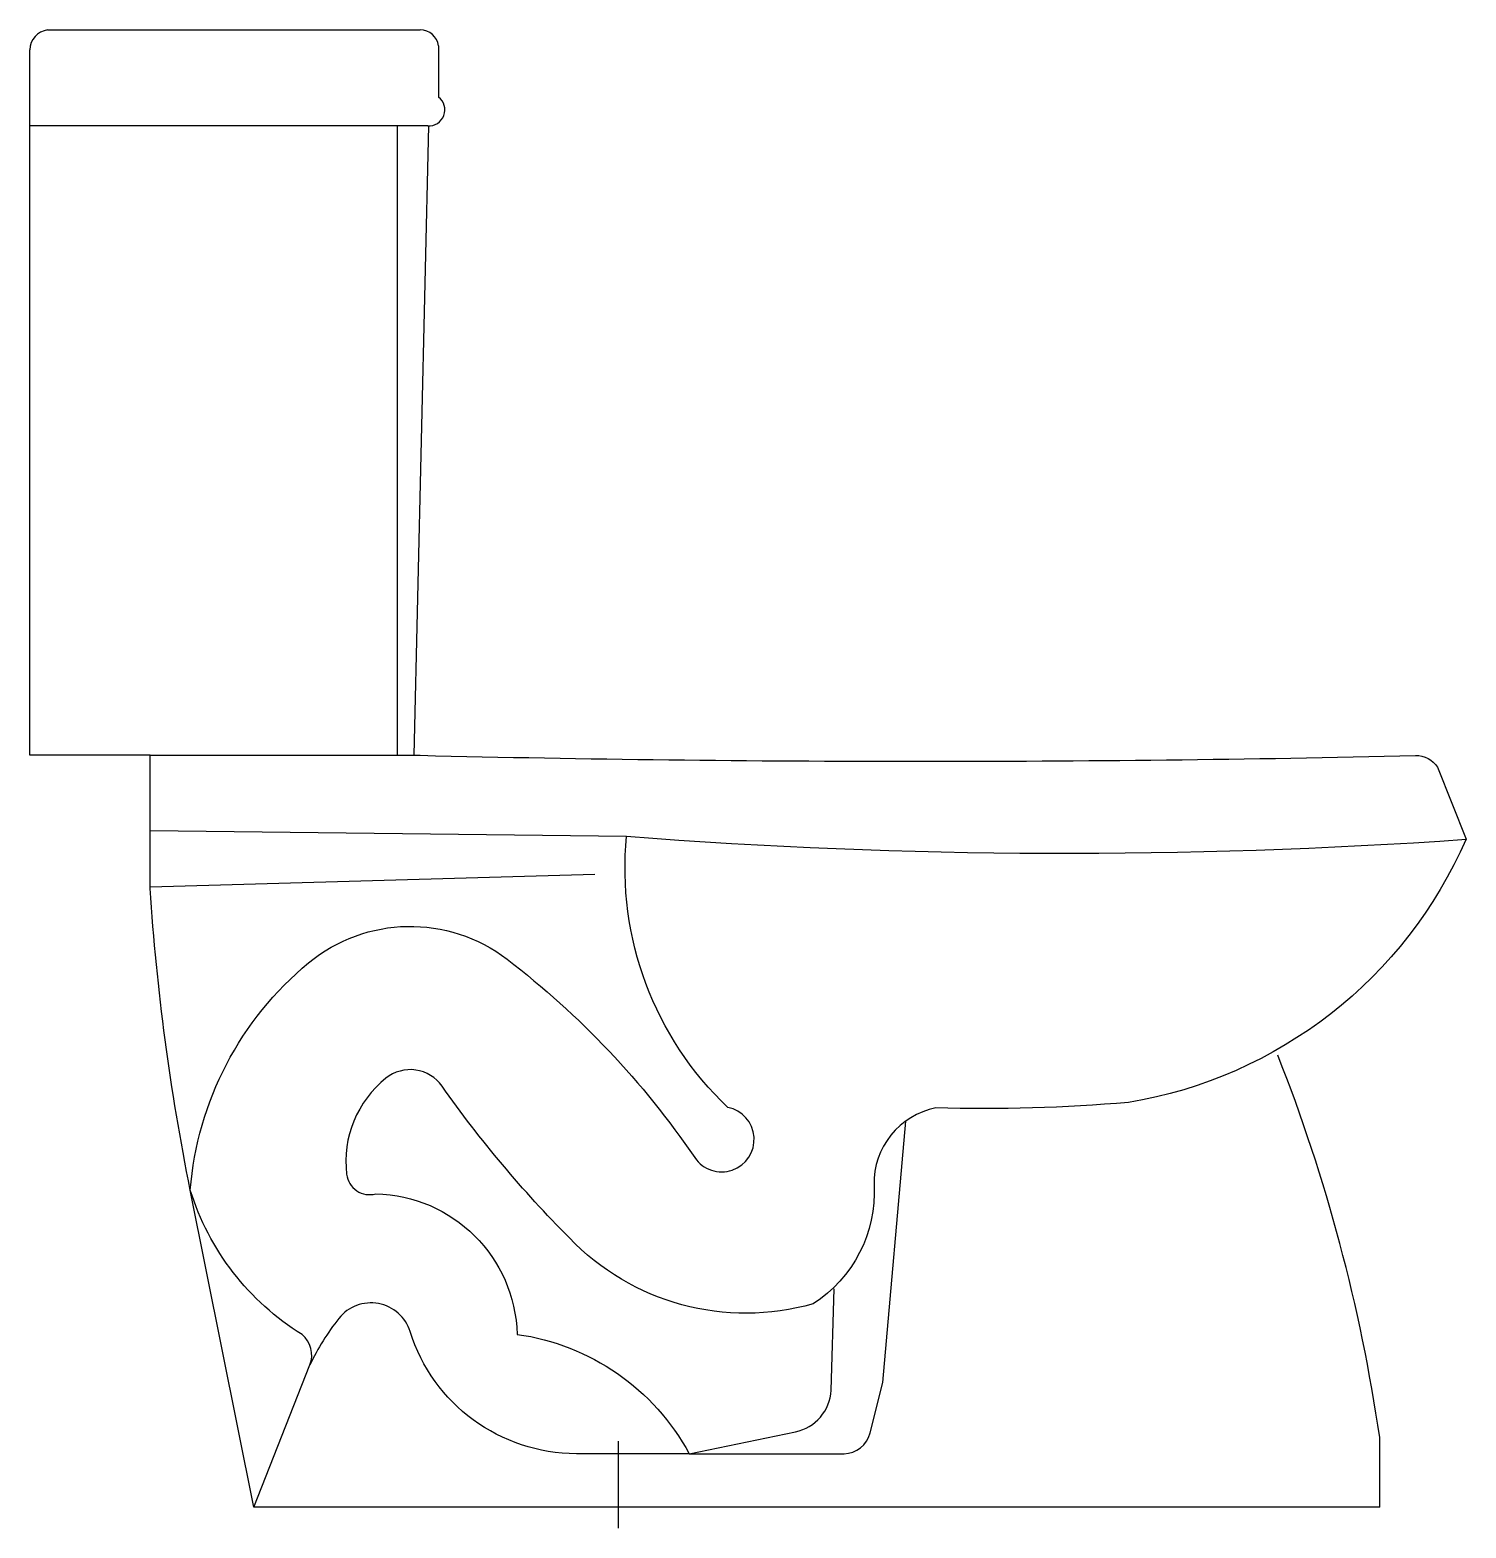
# Model space of a CAD drawing. Header units: millimetres. Extents: x 35.678 to 36.394, y -6.361 to -5.614.
import ezdxf

# ---------------------------------------------------------------- set-up
doc = ezdxf.new("R2010")
doc.units = ezdxf.units.MM
doc.header["$LTSCALE"] = 10

msp = doc.modelspace()

# ---------------------------------------------------------------- linework, layer by layer
for p, q in [((35.68645, -5.61356), (35.87228, -5.61356)), ((35.67762, -5.97545), (35.67762, -5.62349)), ((35.88147, -5.62153), (35.88147, -5.64705)), ((35.87605, -5.66139), (35.67762, -5.66139)), ((35.8608, -5.66139), (35.8608, -5.97545)), ((35.86937, -5.97545), (35.87662, -5.66141)), ((35.73753, -5.97545), (35.67762, -5.97545)), ((36.351, -6.35056), (35.78939, -6.35056))]:
    msp.add_line(p, q)
at = {"color": 1}
msp.add_line((35.97108, -6.31764), (35.97108, -6.36096), dxfattribs=at)
for points in [[(35.78939, -6.35056), (35.7576, -6.19233, -0.032795), (35.73753, -6.04189), (35.73753, -5.97545), (35.87224, -5.97545, 0.011783), (36.36879, -5.97556, -0.275396), (36.37982, -5.98144), (36.39408, -6.01732, -0.253997), (36.22576, -6.14864, -0.027832), (36.1296, -6.15138, 0.364568), (36.09871, -6.18979, -0.271116), (36.06832, -6.2491, -0.278917), (35.94663, -6.21608, -0.042613), (35.88321, -6.1405, 0.432291), (35.85523, -6.13651, 0.259557), (35.8356, -6.18444, 0.457493), (35.85014, -6.19425, -0.400852), (35.92065, -6.26434, -0.239004), (36.00644, -6.32386), (36.08375, -6.32386, 0.348994), (36.09673, -6.31354), (36.10312, -6.28843), (36.11452, -6.15795)], [(35.73753, -6.01301), (35.97526, -6.01585, 0.036733), (36.39408, -6.01732, -14.535641)], [(35.78939, -6.35056), (35.81726, -6.27959, 0.323641), (35.81337, -6.26447, -0.179664), (35.7576, -6.19233, -0.202404), (35.81663, -6.07902, -0.349587), (35.9157, -6.07719, -0.079886), (36.00927, -6.17618, 1.492636), (36.02578, -6.15113, -0.230952), (35.97526, -6.01585, -1.778643)], [(36.351, -6.35056), (36.351, -6.31584, 0.058012), (36.30016, -6.12506, 0.058012)], [(36.00644, -6.32386), (36.05954, -6.31289, 0.339132), (36.0774, -6.29225), (36.07891, -6.2417)], [(36.00644, -6.32386), (35.95022, -6.32386, -0.327705), (35.86729, -6.26297, 0.601003), (35.83175, -6.25634, 0.057822), (35.81726, -6.27959, 5.878808)]]:
    msp.add_lwpolyline(points, format="xyb")
msp.add_lwpolyline([(35.73753, -6.04105), (35.95947, -6.03474)])
for centre, radius, start, end in [((35.68761, -5.62349), 0.00999, 96.68398, 180), ((35.87228, -5.62285), 0.00929, 8.1899, 90), ((35.87662, -5.65341), 0.008, 265.89051, 52.65958)]:
    msp.add_arc(centre, radius, start, end)

doc.saveas('drawing.dxf')
